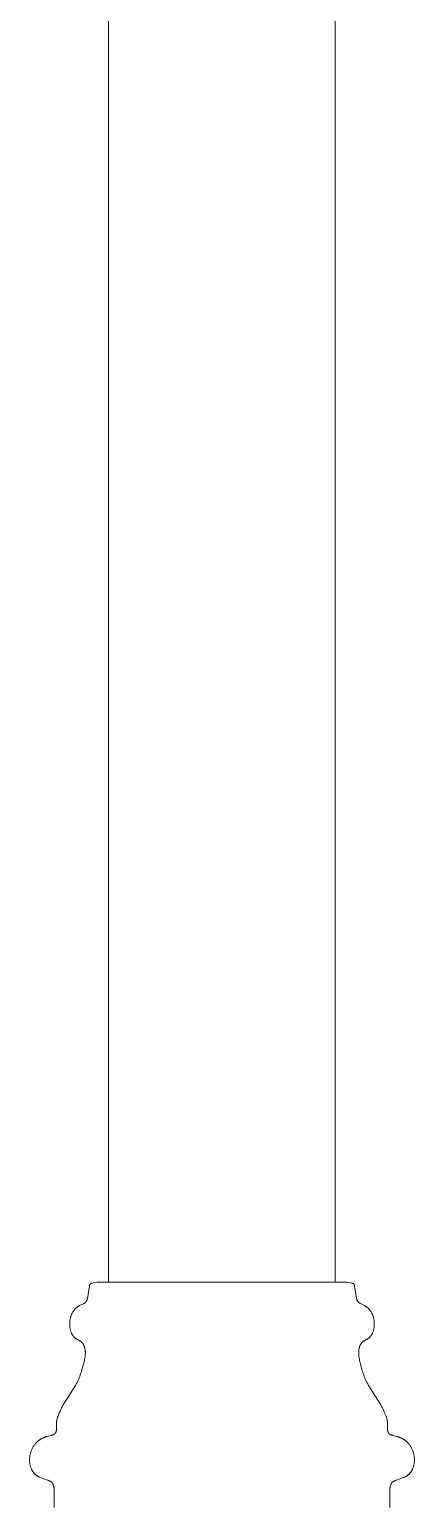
# Model space of a CAD drawing. Header units: millimetres. Extents: x -124 to 15640, y 659 to 4121.
# Drawn here: x 2202 to 2304.4, y 2621.6 to 3015.3 of the extents above; entities that cross this region are included whole.
import ezdxf

# ---------------------------------------------------------------- set-up
doc = ezdxf.new("R2010")
doc.units = ezdxf.units.MM
doc.layers.add('ZANO_R', color=7, linetype='Continuous', lineweight=0)

msp = doc.modelspace()

# ---------------------------------------------------------------- linework, layer by layer
at = {"layer": 'ZANO_R'}
for p, q in [((2223.04, 3378.6), (2223.04, 2681.6)), ((2283.34, 2681.6), (2283.34, 3378.6)), ((2217.98, 2680.86), (2217.99, 2680.87)), ((2217.98, 2680.85), (2217.98, 2680.86)), ((2217.99, 2680.9), (2218, 2680.91)), ((2217.99, 2680.89), (2217.99, 2680.9)), ((2217.99, 2680.87), (2217.99, 2680.89)), ((2218, 2680.93), (2218.01, 2680.94)), ((2218, 2680.91), (2218, 2680.93)), ((2218.01, 2680.95), (2218.02, 2680.97)), ((2218.01, 2680.94), (2218.01, 2680.95)), ((2218.02, 2680.98), (2218.03, 2680.99)), ((2218.02, 2680.97), (2218.02, 2680.98)), ((2218.03, 2681.01), (2218.04, 2681.02)), ((2218.03, 2680.99), (2218.03, 2681.01)), ((2218.04, 2681.02), (2218.05, 2681.02)), ((2218.05, 2681.03), (2218.05, 2681.04)), ((2218.05, 2681.04), (2218.06, 2681.04)), ((2218.05, 2681.02), (2218.05, 2681.03)), ((2218.06, 2681.04), (2218.06, 2681.05)), ((2218.06, 2681.05), (2218.07, 2681.05)), ((2218.07, 2681.06), (2218.07, 2681.07)), ((2218.07, 2681.07), (2218.08, 2681.07)), ((2218.07, 2681.05), (2218.07, 2681.06)), ((2218.08, 2681.07), (2218.08, 2681.08)), ((2218.08, 2681.08), (2218.09, 2681.08)), ((2218.09, 2681.08), (2218.1, 2681.09)), ((2218.1, 2681.09), (2218.1, 2681.1)), ((2218.1, 2681.1), (2218.11, 2681.1)), ((2218.11, 2681.11), (2218.12, 2681.12)), ((2218.11, 2681.1), (2218.11, 2681.11)), ((2218.12, 2681.12), (2218.13, 2681.13)), ((2218.13, 2681.13), (2218.14, 2681.13)), ((2218.14, 2681.13), (2218.15, 2681.14)), ((2218.15, 2681.14), (2218.16, 2681.15)), ((2218.16, 2681.15), (2218.17, 2681.16)), ((2218.17, 2681.16), (2218.18, 2681.16)), ((2218.18, 2681.16), (2218.19, 2681.17)), ((2218.19, 2681.17), (2218.2, 2681.18)), ((2218.2, 2681.18), (2218.23, 2681.19)), ((2218.23, 2681.19), (2218.25, 2681.2)), ((2218.25, 2681.2), (2218.28, 2681.22)), ((2218.28, 2681.22), (2218.3, 2681.23)), ((2218.3, 2681.23), (2218.33, 2681.24)), ((2218.33, 2681.24), (2218.36, 2681.25)), ((2218.36, 2681.25), (2218.38, 2681.26)), ((2218.38, 2681.26), (2218.44, 2681.29)), ((2218.44, 2681.29), (2218.5, 2681.31)), ((2218.5, 2681.31), (2218.56, 2681.32)), ((2218.56, 2681.32), (2218.61, 2681.34)), ((2218.61, 2681.34), (2218.73, 2681.37)), ((2218.73, 2681.37), (2218.92, 2681.42)), ((2218.92, 2681.42), (2219.87, 2681.6)), ((2219.87, 2681.6), (2219.87, 2681.6)), ((2219.87, 2681.6), (2219.87, 2681.6)), ((2219.87, 2681.6), (2219.87, 2681.6)), ((2219.87, 2681.6), (2219.9, 2681.6)), ((2219.9, 2681.6), (2220.02, 2681.6)), ((2220.02, 2681.6), (2220.55, 2681.6)), ((2220.55, 2681.6), (2222.6, 2681.6)), ((2222.6, 2681.6), (2229.38, 2681.6)), ((2229.38, 2681.6), (2245.14, 2681.6)), ((2269.23, 2681.6), (2245.14, 2681.6)), ((2281.54, 2681.6), (2269.23, 2681.6)), ((2285.27, 2681.6), (2281.54, 2681.6)), ((2286.22, 2681.6), (2285.27, 2681.6)), ((2286.45, 2681.6), (2286.22, 2681.6)), ((2286.5, 2681.6), (2286.45, 2681.6)), ((2286.52, 2681.6), (2286.5, 2681.6)), ((2286.52, 2681.6), (2287.46, 2681.42)), ((2286.52, 2681.6), (2286.52, 2681.6)), ((2286.52, 2681.6), (2286.52, 2681.6)), ((2287.46, 2681.42), (2287.66, 2681.37)), ((2287.66, 2681.37), (2287.77, 2681.34)), ((2287.77, 2681.34), (2287.83, 2681.32)), ((2287.83, 2681.32), (2287.89, 2681.31)), ((2287.89, 2681.31), (2287.95, 2681.29)), ((2287.95, 2681.29), (2288, 2681.26)), ((2288, 2681.26), (2288.03, 2681.25)), ((2288.03, 2681.25), (2288.06, 2681.24)), ((2288.06, 2681.24), (2288.08, 2681.23)), ((2288.08, 2681.23), (2288.11, 2681.22)), ((2288.11, 2681.22), (2288.14, 2681.2)), ((2288.14, 2681.2), (2288.16, 2681.19)), ((2288.16, 2681.19), (2288.18, 2681.18)), ((2288.18, 2681.18), (2288.19, 2681.17)), ((2288.19, 2681.17), (2288.2, 2681.16)), ((2288.2, 2681.16), (2288.22, 2681.16)), ((2288.22, 2681.16), (2288.23, 2681.15)), ((2288.23, 2681.15), (2288.24, 2681.14)), ((2288.24, 2681.14), (2288.25, 2681.13)), ((2288.25, 2681.13), (2288.25, 2681.13)), ((2288.25, 2681.13), (2288.26, 2681.12)), ((2288.26, 2681.12), (2288.27, 2681.11)), ((2288.27, 2681.11), (2288.28, 2681.1)), ((2288.28, 2681.1), (2288.29, 2681.1)), ((2288.29, 2681.1), (2288.29, 2681.09)), ((2288.29, 2681.09), (2288.3, 2681.08)), ((2288.3, 2681.08), (2288.3, 2681.08)), ((2288.3, 2681.08), (2288.31, 2681.07)), ((2288.31, 2681.07), (2288.31, 2681.07)), ((2288.31, 2681.07), (2288.32, 2681.06)), ((2288.32, 2681.06), (2288.32, 2681.05)), ((2288.32, 2681.05), (2288.33, 2681.05)), ((2288.33, 2681.05), (2288.33, 2681.04)), ((2288.33, 2681.04), (2288.33, 2681.04)), ((2288.33, 2681.04), (2288.34, 2681.03)), ((2288.34, 2681.03), (2288.34, 2681.02)), ((2288.34, 2681.02), (2288.35, 2681.02)), ((2288.35, 2681.02), (2288.35, 2681.01)), ((2288.35, 2681.01), (2288.36, 2680.99)), ((2288.36, 2680.99), (2288.37, 2680.98)), ((2288.37, 2680.98), (2288.37, 2680.97)), ((2288.37, 2680.97), (2288.38, 2680.95)), ((2288.38, 2680.95), (2288.38, 2680.94)), ((2288.38, 2680.94), (2288.39, 2680.93)), ((2288.39, 2680.93), (2288.39, 2680.91)), ((2288.39, 2680.91), (2288.39, 2680.9)), ((2288.39, 2680.9), (2288.4, 2680.89)), ((2288.4, 2680.89), (2288.4, 2680.87)), ((2288.4, 2680.87), (2288.4, 2680.86)), ((2288.4, 2680.86), (2288.41, 2680.85)), ((2217.26, 2676.83), (2217.29, 2676.92)), ((2217.29, 2676.92), (2217.32, 2677.01)), ((2217.32, 2677.01), (2217.34, 2677.1)), ((2217.34, 2677.1), (2217.37, 2677.19)), ((2217.37, 2677.19), (2217.39, 2677.28)), ((2217.39, 2677.28), (2217.43, 2677.47)), ((2217.43, 2677.47), (2217.47, 2677.66)), ((2217.47, 2677.66), (2217.7, 2679)), ((2217.7, 2679), (2217.89, 2680.02)), ((2217.89, 2680.02), (2217.91, 2680.2)), ((2217.91, 2680.2), (2217.94, 2680.41)), ((2217.94, 2680.41), (2217.97, 2680.74)), ((2217.97, 2680.79), (2217.98, 2680.82)), ((2217.97, 2680.74), (2217.97, 2680.79)), ((2217.98, 2680.82), (2217.98, 2680.85)), ((2288.41, 2680.85), (2288.41, 2680.82)), ((2288.41, 2680.82), (2288.41, 2680.79)), ((2288.41, 2680.79), (2288.42, 2680.74)), ((2288.42, 2680.74), (2288.45, 2680.41)), ((2288.45, 2680.41), (2288.47, 2680.2)), ((2288.47, 2680.2), (2288.5, 2680.02)), ((2288.5, 2680.02), (2288.69, 2679)), ((2288.69, 2679), (2288.91, 2677.71)), ((2288.91, 2677.71), (2288.96, 2677.45)), ((2288.96, 2677.45), (2289.01, 2677.23)), ((2289.01, 2677.23), (2289.03, 2677.13)), ((2289.03, 2677.13), (2289.06, 2677.03)), ((2289.06, 2677.03), (2289.09, 2676.94)), ((2289.09, 2676.94), (2289.12, 2676.85)), ((2213.11, 2672.83), (2213.16, 2672.98)), ((2213.16, 2672.98), (2213.22, 2673.12)), ((2213.22, 2673.12), (2213.29, 2673.26)), ((2213.29, 2673.26), (2213.36, 2673.39)), ((2213.36, 2673.39), (2213.43, 2673.53)), ((2213.43, 2673.53), (2213.51, 2673.66)), ((2213.51, 2673.66), (2213.59, 2673.79)), ((2213.59, 2673.79), (2213.67, 2673.91)), ((2213.67, 2673.91), (2213.76, 2674.04)), ((2213.76, 2674.04), (2213.85, 2674.16)), ((2213.85, 2674.16), (2213.94, 2674.27)), ((2213.94, 2674.27), (2214.04, 2674.39)), ((2214.04, 2674.39), (2214.09, 2674.44)), ((2214.09, 2674.44), (2214.14, 2674.5)), ((2214.14, 2674.5), (2214.19, 2674.55)), ((2214.19, 2674.55), (2214.25, 2674.6)), ((2214.25, 2674.6), (2214.3, 2674.65)), ((2214.3, 2674.65), (2214.35, 2674.7)), ((2214.35, 2674.7), (2214.41, 2674.75)), ((2214.41, 2674.75), (2214.47, 2674.8)), ((2214.47, 2674.8), (2214.53, 2674.85)), ((2214.53, 2674.85), (2214.58, 2674.89)), ((2214.58, 2674.89), (2214.67, 2674.96)), ((2214.67, 2674.96), (2214.76, 2675.02)), ((2214.76, 2675.02), (2214.85, 2675.08)), ((2214.85, 2675.08), (2214.94, 2675.14)), ((2214.94, 2675.14), (2215.04, 2675.2)), ((2215.04, 2675.2), (2215.13, 2675.25)), ((2215.13, 2675.25), (2215.32, 2675.36)), ((2215.32, 2675.36), (2215.5, 2675.45)), ((2215.5, 2675.45), (2216.34, 2675.87)), ((2216.34, 2675.87), (2216.42, 2675.92)), ((2216.42, 2675.92), (2216.5, 2675.96)), ((2216.5, 2675.96), (2216.58, 2676.01)), ((2216.58, 2676.01), (2216.65, 2676.05)), ((2216.65, 2676.05), (2216.7, 2676.08)), ((2216.7, 2676.08), (2216.74, 2676.11)), ((2216.74, 2676.11), (2216.77, 2676.14)), ((2216.77, 2676.14), (2216.81, 2676.17)), ((2216.81, 2676.17), (2216.85, 2676.2)), ((2216.85, 2676.2), (2216.88, 2676.23)), ((2216.88, 2676.23), (2216.91, 2676.26)), ((2216.91, 2676.26), (2216.95, 2676.29)), ((2216.95, 2676.29), (2216.96, 2676.31)), ((2216.96, 2676.31), (2216.98, 2676.33)), ((2216.98, 2676.33), (2216.99, 2676.35)), ((2216.99, 2676.35), (2217.01, 2676.36)), ((2217.01, 2676.36), (2217.02, 2676.38)), ((2217.02, 2676.38), (2217.03, 2676.4)), ((2217.03, 2676.4), (2217.05, 2676.42)), ((2217.05, 2676.42), (2217.06, 2676.44)), ((2217.06, 2676.44), (2217.08, 2676.46)), ((2217.08, 2676.46), (2217.09, 2676.48)), ((2217.09, 2676.48), (2217.11, 2676.52)), ((2217.11, 2676.52), (2217.14, 2676.56)), ((2217.14, 2676.56), (2217.16, 2676.6)), ((2217.16, 2676.6), (2217.18, 2676.64)), ((2217.18, 2676.64), (2217.2, 2676.68)), ((2217.2, 2676.68), (2217.21, 2676.71)), ((2217.21, 2676.71), (2217.23, 2676.75)), ((2217.23, 2676.75), (2217.25, 2676.79)), ((2217.25, 2676.79), (2217.26, 2676.83)), ((2289.12, 2676.85), (2289.13, 2676.81)), ((2289.13, 2676.81), (2289.15, 2676.77)), ((2289.15, 2676.77), (2289.16, 2676.73)), ((2289.16, 2676.73), (2289.18, 2676.7)), ((2289.18, 2676.7), (2289.2, 2676.66)), ((2289.2, 2676.66), (2289.21, 2676.63)), ((2289.21, 2676.63), (2289.23, 2676.59)), ((2289.23, 2676.59), (2289.25, 2676.56)), ((2289.25, 2676.56), (2289.27, 2676.53)), ((2289.27, 2676.53), (2289.29, 2676.5)), ((2289.29, 2676.5), (2289.3, 2676.47)), ((2289.3, 2676.47), (2289.32, 2676.44)), ((2289.32, 2676.44), (2289.34, 2676.41)), ((2289.34, 2676.41), (2289.37, 2676.38)), ((2289.37, 2676.38), (2289.39, 2676.36)), ((2289.39, 2676.36), (2289.41, 2676.33)), ((2289.41, 2676.33), (2289.43, 2676.3)), ((2289.43, 2676.3), (2289.46, 2676.28)), ((2289.46, 2676.28), (2289.48, 2676.25)), ((2289.48, 2676.25), (2289.5, 2676.23)), ((2289.5, 2676.23), (2289.53, 2676.21)), ((2289.53, 2676.21), (2289.56, 2676.18)), ((2289.56, 2676.18), (2289.58, 2676.16)), ((2289.58, 2676.16), (2289.61, 2676.14)), ((2289.61, 2676.14), (2289.64, 2676.12)), ((2289.64, 2676.12), (2289.67, 2676.1)), ((2289.67, 2676.1), (2289.7, 2676.07)), ((2289.7, 2676.07), (2289.73, 2676.05)), ((2289.73, 2676.05), (2289.8, 2676.01)), ((2289.8, 2676.01), (2289.87, 2675.97)), ((2289.87, 2675.97), (2289.94, 2675.93)), ((2289.94, 2675.93), (2290.02, 2675.89)), ((2290.02, 2675.89), (2290.19, 2675.8)), ((2290.19, 2675.8), (2290.89, 2675.45)), ((2290.89, 2675.45), (2291.07, 2675.36)), ((2291.07, 2675.36), (2291.26, 2675.25)), ((2291.26, 2675.25), (2291.35, 2675.2)), ((2291.35, 2675.2), (2291.44, 2675.14)), ((2291.44, 2675.14), (2291.53, 2675.08)), ((2291.53, 2675.08), (2291.63, 2675.02)), ((2291.63, 2675.02), (2291.71, 2674.96)), ((2291.71, 2674.96), (2291.8, 2674.89)), ((2291.8, 2674.89), (2291.86, 2674.85)), ((2291.86, 2674.85), (2291.92, 2674.8)), ((2291.92, 2674.8), (2291.98, 2674.75)), ((2291.98, 2674.75), (2292.03, 2674.7)), ((2292.03, 2674.7), (2292.09, 2674.65)), ((2292.09, 2674.65), (2292.14, 2674.6)), ((2292.14, 2674.6), (2292.19, 2674.55)), ((2292.19, 2674.55), (2292.25, 2674.5)), ((2292.25, 2674.5), (2292.3, 2674.44)), ((2292.3, 2674.44), (2292.35, 2674.39)), ((2292.35, 2674.39), (2292.45, 2674.27)), ((2292.45, 2674.27), (2292.54, 2674.16)), ((2292.54, 2674.16), (2292.63, 2674.04)), ((2292.63, 2674.04), (2292.72, 2673.91)), ((2292.72, 2673.91), (2292.8, 2673.79)), ((2292.8, 2673.79), (2292.88, 2673.66)), ((2292.88, 2673.66), (2292.96, 2673.53)), ((2292.96, 2673.53), (2293.03, 2673.39)), ((2293.03, 2673.39), (2293.1, 2673.26)), ((2293.1, 2673.26), (2293.16, 2673.12)), ((2293.16, 2673.12), (2293.22, 2672.98)), ((2293.22, 2672.98), (2293.28, 2672.83)), ((2212.68, 2670.69), (2212.69, 2670.85)), ((2212.68, 2670.53), (2212.68, 2670.69)), ((2212.68, 2670.38), (2212.68, 2670.53)), ((2212.68, 2670.22), (2212.68, 2670.38)), ((2212.69, 2670.07), (2212.68, 2670.22)), ((2212.69, 2670.85), (2212.7, 2671)), ((2212.7, 2669.91), (2212.69, 2670.07)), ((2212.7, 2671), (2212.71, 2671.16)), ((2212.71, 2669.76), (2212.7, 2669.91)), ((2212.71, 2671.16), (2212.73, 2671.32)), ((2212.73, 2669.61), (2212.71, 2669.76)), ((2212.73, 2671.32), (2212.75, 2671.47)), ((2212.75, 2669.45), (2212.73, 2669.61)), ((2212.75, 2671.47), (2212.78, 2671.63)), ((2212.78, 2669.3), (2212.75, 2669.45)), ((2212.78, 2671.63), (2212.81, 2671.78)), ((2212.81, 2669.16), (2212.78, 2669.3)), ((2212.81, 2671.78), (2212.84, 2671.94)), ((2212.84, 2669.01), (2212.81, 2669.16)), ((2212.84, 2671.94), (2212.87, 2672.09)), ((2212.87, 2672.09), (2212.91, 2672.24)), ((2212.91, 2672.24), (2212.96, 2672.39)), ((2212.96, 2672.39), (2213, 2672.54)), ((2213, 2672.54), (2213.05, 2672.69)), ((2213.05, 2672.69), (2213.11, 2672.83)), ((2293.28, 2672.83), (2293.33, 2672.69)), ((2293.33, 2672.69), (2293.39, 2672.54)), ((2293.39, 2672.54), (2293.43, 2672.39)), ((2293.43, 2672.39), (2293.47, 2672.24)), ((2293.47, 2672.24), (2293.51, 2672.09)), ((2293.51, 2672.09), (2293.55, 2671.94)), ((2293.55, 2671.94), (2293.58, 2671.78)), ((2293.58, 2669.16), (2293.55, 2669.01)), ((2293.58, 2671.78), (2293.61, 2671.63)), ((2293.61, 2669.3), (2293.58, 2669.16)), ((2293.61, 2671.63), (2293.64, 2671.47)), ((2293.63, 2669.45), (2293.61, 2669.3)), ((2293.65, 2669.61), (2293.63, 2669.45)), ((2293.64, 2671.47), (2293.66, 2671.32)), ((2293.67, 2669.76), (2293.65, 2669.61)), ((2293.66, 2671.32), (2293.67, 2671.16)), ((2293.67, 2671.16), (2293.69, 2671)), ((2293.69, 2669.91), (2293.67, 2669.76)), ((2293.69, 2671), (2293.7, 2670.85)), ((2293.7, 2670.07), (2293.69, 2669.91)), ((2293.7, 2670.85), (2293.71, 2670.69)), ((2293.71, 2670.38), (2293.7, 2670.22)), ((2293.7, 2670.22), (2293.7, 2670.07)), ((2293.71, 2670.69), (2293.71, 2670.53)), ((2293.71, 2670.53), (2293.71, 2670.38)), ((2212.87, 2668.86), (2212.84, 2669.01)), ((2212.91, 2668.72), (2212.87, 2668.86)), ((2212.96, 2668.58), (2212.91, 2668.72)), ((2213, 2668.44), (2212.96, 2668.58)), ((2213.05, 2668.3), (2213, 2668.44)), ((2213.1, 2668.17), (2213.05, 2668.3)), ((2213.16, 2668.04), (2213.1, 2668.17)), ((2213.22, 2667.91), (2213.16, 2668.04)), ((2213.28, 2667.78), (2213.22, 2667.91)), ((2213.35, 2667.66), (2213.28, 2667.78)), ((2213.42, 2667.54), (2213.35, 2667.66)), ((2213.5, 2667.43), (2213.42, 2667.54)), ((2213.53, 2667.37), (2213.5, 2667.43)), ((2213.57, 2667.31), (2213.53, 2667.37)), ((2213.61, 2667.26), (2213.57, 2667.31)), ((2213.65, 2667.2), (2213.61, 2667.26)), ((2213.69, 2667.15), (2213.65, 2667.2)), ((2213.74, 2667.1), (2213.69, 2667.15)), ((2213.78, 2667.05), (2213.74, 2667.1)), ((2213.82, 2667), (2213.78, 2667.05)), ((2213.87, 2666.95), (2213.82, 2667)), ((2213.91, 2666.9), (2213.87, 2666.95)), ((2213.96, 2666.85), (2213.91, 2666.9)), ((2214.01, 2666.81), (2213.96, 2666.85)), ((2214.06, 2666.76), (2214.01, 2666.81)), ((2214.11, 2666.72), (2214.06, 2666.76)), ((2214.16, 2666.68), (2214.11, 2666.72)), ((2214.21, 2666.64), (2214.16, 2666.68)), ((2214.26, 2666.6), (2214.21, 2666.64)), ((2214.31, 2666.56), (2214.26, 2666.6)), ((2214.37, 2666.52), (2214.31, 2666.56)), ((2214.42, 2666.48), (2214.37, 2666.52)), ((2214.49, 2666.44), (2214.42, 2666.48)), ((2214.57, 2666.39), (2214.49, 2666.44)), ((2214.64, 2666.35), (2214.57, 2666.39)), ((2214.72, 2666.31), (2214.64, 2666.35)), ((2215.18, 2666.08), (2214.72, 2666.31)), ((2215.33, 2666), (2215.18, 2666.08)), ((2215.4, 2665.95), (2215.33, 2666)), ((2215.47, 2665.91), (2215.4, 2665.95)), ((2215.54, 2665.87), (2215.47, 2665.91)), ((2215.61, 2665.82), (2215.54, 2665.87)), ((2215.64, 2665.8), (2215.61, 2665.82)), ((2215.67, 2665.77), (2215.64, 2665.8)), ((2215.73, 2665.73), (2215.67, 2665.77)), ((2215.79, 2665.68), (2215.73, 2665.73)), ((2215.85, 2665.62), (2215.79, 2665.68)), ((2215.9, 2665.57), (2215.85, 2665.62)), ((2215.96, 2665.51), (2215.9, 2665.57)), ((2216.01, 2665.46), (2215.96, 2665.51)), ((2216.06, 2665.4), (2216.01, 2665.46)), ((2216.11, 2665.34), (2216.06, 2665.4)), ((2216.15, 2665.28), (2216.11, 2665.34)), ((2216.2, 2665.21), (2216.15, 2665.28)), ((2216.24, 2665.15), (2216.2, 2665.21)), ((2216.28, 2665.08), (2216.24, 2665.15)), ((2290.14, 2665.15), (2290.1, 2665.08)), ((2290.19, 2665.21), (2290.14, 2665.15)), ((2290.23, 2665.28), (2290.19, 2665.21)), ((2290.28, 2665.34), (2290.23, 2665.28)), ((2290.33, 2665.4), (2290.28, 2665.34)), ((2290.38, 2665.46), (2290.33, 2665.4)), ((2290.43, 2665.51), (2290.38, 2665.46)), ((2290.48, 2665.57), (2290.43, 2665.51)), ((2290.54, 2665.62), (2290.48, 2665.57)), ((2290.6, 2665.68), (2290.54, 2665.62)), ((2290.66, 2665.73), (2290.6, 2665.68)), ((2290.72, 2665.77), (2290.66, 2665.73)), ((2290.75, 2665.8), (2290.72, 2665.77)), ((2290.78, 2665.82), (2290.75, 2665.8)), ((2290.85, 2665.87), (2290.78, 2665.82)), ((2290.92, 2665.91), (2290.85, 2665.87)), ((2290.99, 2665.95), (2290.92, 2665.91)), ((2291.06, 2666), (2290.99, 2665.95)), ((2291.21, 2666.08), (2291.06, 2666)), ((2291.67, 2666.31), (2291.21, 2666.08)), ((2291.75, 2666.35), (2291.67, 2666.31)), ((2291.82, 2666.39), (2291.75, 2666.35)), ((2291.89, 2666.44), (2291.82, 2666.39)), ((2291.97, 2666.48), (2291.89, 2666.44)), ((2292.02, 2666.52), (2291.97, 2666.48)), ((2292.07, 2666.56), (2292.02, 2666.52)), ((2292.13, 2666.6), (2292.07, 2666.56)), ((2292.18, 2666.64), (2292.13, 2666.6)), ((2292.23, 2666.68), (2292.18, 2666.64)), ((2292.28, 2666.72), (2292.23, 2666.68)), ((2292.33, 2666.76), (2292.28, 2666.72)), ((2292.38, 2666.81), (2292.33, 2666.76)), ((2292.43, 2666.85), (2292.38, 2666.81)), ((2292.47, 2666.9), (2292.43, 2666.85)), ((2292.52, 2666.95), (2292.47, 2666.9)), ((2292.56, 2667), (2292.52, 2666.95)), ((2292.61, 2667.05), (2292.56, 2667)), ((2292.65, 2667.1), (2292.61, 2667.05)), ((2292.69, 2667.15), (2292.65, 2667.1)), ((2292.73, 2667.2), (2292.69, 2667.15)), ((2292.77, 2667.26), (2292.73, 2667.2)), ((2292.81, 2667.31), (2292.77, 2667.26)), ((2292.85, 2667.37), (2292.81, 2667.31)), ((2292.89, 2667.43), (2292.85, 2667.37)), ((2292.97, 2667.54), (2292.89, 2667.43)), ((2293.04, 2667.66), (2292.97, 2667.54)), ((2293.1, 2667.78), (2293.04, 2667.66)), ((2293.17, 2667.91), (2293.1, 2667.78)), ((2293.23, 2668.04), (2293.17, 2667.91)), ((2293.28, 2668.17), (2293.23, 2668.04)), ((2293.33, 2668.3), (2293.28, 2668.17)), ((2293.38, 2668.44), (2293.33, 2668.3)), ((2293.43, 2668.58), (2293.38, 2668.44)), ((2293.47, 2668.72), (2293.43, 2668.58)), ((2293.51, 2668.86), (2293.47, 2668.72)), ((2293.55, 2669.01), (2293.51, 2668.86)), ((2216.32, 2665.02), (2216.28, 2665.08)), ((2216.36, 2664.95), (2216.32, 2665.02)), ((2216.4, 2664.88), (2216.36, 2664.95)), ((2216.43, 2664.81), (2216.4, 2664.88)), ((2216.47, 2664.74), (2216.43, 2664.81)), ((2216.5, 2664.66), (2216.47, 2664.74)), ((2216.53, 2664.59), (2216.5, 2664.66)), ((2216.56, 2664.52), (2216.53, 2664.59)), ((2216.58, 2664.44), (2216.56, 2664.52)), ((2216.61, 2664.37), (2216.58, 2664.44)), ((2216.63, 2664.29), (2216.61, 2664.37)), ((2216.66, 2664.21), (2216.63, 2664.29)), ((2216.68, 2664.14), (2216.66, 2664.21)), ((2216.66, 2661.13), (2216.73, 2661.55)), ((2216.7, 2664.06), (2216.68, 2664.14)), ((2216.72, 2663.98), (2216.7, 2664.06)), ((2216.75, 2663.82), (2216.72, 2663.98)), ((2216.73, 2661.55), (2216.76, 2661.75)), ((2216.78, 2663.67), (2216.75, 2663.82)), ((2216.76, 2661.75), (2216.79, 2661.96)), ((2216.79, 2663.56), (2216.78, 2663.67)), ((2216.8, 2663.45), (2216.79, 2663.56)), ((2216.79, 2661.96), (2216.81, 2662.17)), ((2216.82, 2663.35), (2216.8, 2663.45)), ((2216.81, 2662.17), (2216.83, 2662.39)), ((2216.82, 2663.24), (2216.82, 2663.35)), ((2216.83, 2663.13), (2216.82, 2663.24)), ((2216.84, 2663.03), (2216.83, 2663.13)), ((2216.83, 2662.39), (2216.84, 2662.6)), ((2216.84, 2662.81), (2216.84, 2663.03)), ((2216.84, 2662.6), (2216.84, 2662.81)), ((2289.56, 2663.13), (2289.55, 2663.03)), ((2289.55, 2663.03), (2289.55, 2662.81)), ((2289.55, 2662.81), (2289.55, 2662.6)), ((2289.55, 2662.6), (2289.56, 2662.39)), ((2289.57, 2663.35), (2289.56, 2663.24)), ((2289.56, 2663.24), (2289.56, 2663.13)), ((2289.56, 2662.39), (2289.58, 2662.17)), ((2289.58, 2663.45), (2289.57, 2663.35)), ((2289.6, 2663.56), (2289.58, 2663.45)), ((2289.58, 2662.17), (2289.6, 2661.96)), ((2289.61, 2663.67), (2289.6, 2663.56)), ((2289.6, 2661.96), (2289.62, 2661.75)), ((2289.64, 2663.82), (2289.61, 2663.67)), ((2289.62, 2661.75), (2289.65, 2661.55)), ((2289.67, 2663.98), (2289.64, 2663.82)), ((2289.65, 2661.55), (2289.73, 2661.13)), ((2289.69, 2664.06), (2289.67, 2663.98)), ((2289.71, 2664.14), (2289.69, 2664.06)), ((2289.73, 2664.21), (2289.71, 2664.14)), ((2289.75, 2664.29), (2289.73, 2664.21)), ((2289.78, 2664.37), (2289.75, 2664.29)), ((2289.8, 2664.44), (2289.78, 2664.37)), ((2289.83, 2664.52), (2289.8, 2664.44)), ((2289.86, 2664.59), (2289.83, 2664.52)), ((2289.89, 2664.66), (2289.86, 2664.59)), ((2289.92, 2664.74), (2289.89, 2664.66)), ((2289.95, 2664.81), (2289.92, 2664.74)), ((2289.99, 2664.88), (2289.95, 2664.81)), ((2290.02, 2664.95), (2289.99, 2664.88)), ((2290.06, 2665.02), (2290.02, 2664.95)), ((2290.1, 2665.08), (2290.06, 2665.02)), ((2215.5, 2656.93), (2215.65, 2657.34)), ((2215.65, 2657.34), (2215.79, 2657.76)), ((2215.79, 2657.76), (2216.04, 2658.6)), ((2216.04, 2658.6), (2216.28, 2659.46)), ((2216.28, 2659.46), (2216.49, 2660.34)), ((2216.49, 2660.34), (2216.58, 2660.73)), ((2216.58, 2660.73), (2216.66, 2661.13)), ((2289.73, 2661.13), (2289.81, 2660.73)), ((2289.81, 2660.73), (2289.9, 2660.34)), ((2289.9, 2660.34), (2290.11, 2659.46)), ((2290.11, 2659.46), (2290.34, 2658.6)), ((2290.34, 2658.6), (2290.6, 2657.76)), ((2290.6, 2657.76), (2290.74, 2657.34)), ((2290.74, 2657.34), (2290.89, 2656.93)), ((2213.72, 2653.25), (2214, 2653.71)), ((2214, 2653.71), (2214.22, 2654.11)), ((2214.22, 2654.11), (2214.44, 2654.5)), ((2214.44, 2654.5), (2214.64, 2654.9)), ((2214.64, 2654.9), (2214.83, 2655.31)), ((2214.83, 2655.31), (2215.01, 2655.71)), ((2215.01, 2655.71), (2215.18, 2656.11)), ((2215.18, 2656.11), (2215.35, 2656.52)), ((2215.35, 2656.52), (2215.5, 2656.93)), ((2290.89, 2656.93), (2291.04, 2656.52)), ((2291.04, 2656.52), (2291.2, 2656.11)), ((2291.2, 2656.11), (2291.38, 2655.71)), ((2291.38, 2655.71), (2291.56, 2655.31)), ((2291.56, 2655.31), (2291.75, 2654.9)), ((2291.75, 2654.9), (2291.95, 2654.5)), ((2291.95, 2654.5), (2292.16, 2654.11)), ((2292.16, 2654.11), (2292.39, 2653.71)), ((2292.39, 2653.71), (2292.67, 2653.25)), ((2211.2, 2649.33), (2211.7, 2650.15)), ((2211.7, 2650.15), (2213.44, 2652.8)), ((2213.44, 2652.8), (2213.72, 2653.25)), ((2292.67, 2653.25), (2292.95, 2652.8)), ((2292.95, 2652.8), (2294.69, 2650.15)), ((2294.69, 2650.15), (2295.19, 2649.33)), ((2209.37, 2645.32), (2209.41, 2645.48)), ((2209.41, 2645.48), (2209.46, 2645.63)), ((2209.46, 2645.63), (2209.57, 2645.93)), ((2209.57, 2645.93), (2209.68, 2646.23)), ((2209.68, 2646.23), (2209.92, 2646.81)), ((2209.92, 2646.81), (2210.12, 2647.25)), ((2210.12, 2647.25), (2210.32, 2647.67)), ((2210.32, 2647.67), (2210.53, 2648.09)), ((2210.53, 2648.09), (2210.74, 2648.51)), ((2210.74, 2648.51), (2210.96, 2648.92)), ((2210.96, 2648.92), (2211.2, 2649.33)), ((2295.19, 2649.33), (2295.42, 2648.92)), ((2295.42, 2648.92), (2295.65, 2648.51)), ((2295.65, 2648.51), (2295.86, 2648.09)), ((2295.86, 2648.09), (2296.07, 2647.67)), ((2296.07, 2647.67), (2296.27, 2647.25)), ((2296.27, 2647.25), (2296.46, 2646.81)), ((2296.46, 2646.81), (2296.71, 2646.23)), ((2296.71, 2646.23), (2296.82, 2645.93)), ((2296.82, 2645.93), (2296.93, 2645.63)), ((2296.93, 2645.63), (2296.97, 2645.48)), ((2296.97, 2645.48), (2297.02, 2645.32)), ((2208.91, 2641.47), (2208.93, 2641.49)), ((2208.93, 2641.49), (2208.94, 2641.51)), ((2208.94, 2641.51), (2208.95, 2641.53)), ((2208.95, 2641.53), (2208.96, 2641.56)), ((2208.96, 2641.56), (2208.97, 2641.58)), ((2208.97, 2641.58), (2208.99, 2641.62)), ((2208.99, 2641.62), (2209.01, 2641.67)), ((2209.01, 2641.67), (2209.03, 2641.71)), ((2209.03, 2641.71), (2209.05, 2641.76)), ((2209.05, 2641.76), (2209.06, 2641.8)), ((2209.06, 2641.8), (2209.08, 2641.85)), ((2209.08, 2641.85), (2209.09, 2641.9)), ((2209.09, 2641.9), (2209.1, 2641.94)), ((2209.1, 2641.94), (2209.11, 2641.99)), ((2209.11, 2641.99), (2209.12, 2642.04)), ((2209.12, 2642.04), (2209.13, 2642.09)), ((2209.13, 2642.09), (2209.14, 2642.14)), ((2209.14, 2642.14), (2209.15, 2642.19)), ((2209.15, 2644.14), (2209.16, 2644.28)), ((2209.15, 2644.01), (2209.15, 2644.14)), ((2209.15, 2643.88), (2209.15, 2644.01)), ((2209.15, 2643.61), (2209.15, 2643.88)), ((2209.17, 2642.71), (2209.15, 2643.61)), ((2209.15, 2642.24), (2209.16, 2642.34)), ((2209.15, 2642.19), (2209.15, 2642.24)), ((2209.16, 2644.28), (2209.18, 2644.41)), ((2209.16, 2642.34), (2209.17, 2642.46)), ((2209.17, 2642.59), (2209.17, 2642.71)), ((2209.17, 2642.46), (2209.17, 2642.59)), ((2209.18, 2644.41), (2209.2, 2644.56)), ((2209.2, 2644.56), (2209.22, 2644.71)), ((2209.22, 2644.71), (2209.25, 2644.87)), ((2209.25, 2644.87), (2209.29, 2645.02)), ((2209.29, 2645.02), (2209.32, 2645.17)), ((2209.32, 2645.17), (2209.37, 2645.32)), ((2297.02, 2645.32), (2297.06, 2645.17)), ((2297.06, 2645.17), (2297.1, 2645.02)), ((2297.1, 2645.02), (2297.13, 2644.87)), ((2297.13, 2644.87), (2297.16, 2644.71)), ((2297.16, 2644.71), (2297.19, 2644.56)), ((2297.19, 2644.56), (2297.21, 2644.41)), ((2297.21, 2644.41), (2297.22, 2644.28)), ((2297.24, 2643.61), (2297.21, 2642.71)), ((2297.21, 2642.71), (2297.21, 2642.59)), ((2297.21, 2642.59), (2297.22, 2642.46)), ((2297.22, 2644.28), (2297.23, 2644.14)), ((2297.22, 2642.46), (2297.23, 2642.34)), ((2297.23, 2644.14), (2297.24, 2644.01)), ((2297.23, 2642.34), (2297.24, 2642.24)), ((2297.24, 2644.01), (2297.24, 2643.88)), ((2297.24, 2643.88), (2297.24, 2643.61)), ((2297.24, 2642.24), (2297.24, 2642.19)), ((2297.24, 2642.19), (2297.25, 2642.14)), ((2297.25, 2642.14), (2297.26, 2642.09)), ((2297.26, 2642.09), (2297.26, 2642.04)), ((2297.26, 2642.04), (2297.27, 2641.99)), ((2297.27, 2641.99), (2297.29, 2641.94)), ((2297.29, 2641.94), (2297.3, 2641.9)), ((2297.3, 2641.9), (2297.31, 2641.85)), ((2297.31, 2641.85), (2297.32, 2641.8)), ((2297.32, 2641.8), (2297.34, 2641.76)), ((2297.34, 2641.76), (2297.36, 2641.71)), ((2297.36, 2641.71), (2297.37, 2641.67)), ((2297.37, 2641.67), (2297.39, 2641.62)), ((2297.39, 2641.62), (2297.41, 2641.58)), ((2297.41, 2641.58), (2297.43, 2641.56)), ((2297.43, 2641.56), (2297.44, 2641.53)), ((2297.44, 2641.53), (2297.45, 2641.51)), ((2297.45, 2641.51), (2297.46, 2641.49)), ((2297.46, 2641.49), (2297.47, 2641.47)), ((2202.79, 2637.44), (2202.89, 2637.62)), ((2202.89, 2637.62), (2202.99, 2637.8)), ((2202.99, 2637.8), (2203.1, 2637.98)), ((2203.1, 2637.98), (2203.22, 2638.15)), ((2203.22, 2638.15), (2203.34, 2638.32)), ((2203.34, 2638.32), (2203.47, 2638.48)), ((2203.47, 2638.48), (2203.54, 2638.57)), ((2203.54, 2638.57), (2203.61, 2638.65)), ((2203.61, 2638.65), (2203.68, 2638.72)), ((2203.68, 2638.72), (2203.75, 2638.8)), ((2203.75, 2638.8), (2203.82, 2638.88)), ((2203.82, 2638.88), (2203.9, 2638.96)), ((2203.9, 2638.96), (2203.98, 2639.03)), ((2203.98, 2639.03), (2204.05, 2639.1)), ((2204.05, 2639.1), (2204.13, 2639.18)), ((2204.13, 2639.18), (2204.21, 2639.25)), ((2204.21, 2639.25), (2204.3, 2639.32)), ((2204.3, 2639.32), (2204.38, 2639.38)), ((2204.38, 2639.38), (2204.47, 2639.45)), ((2204.47, 2639.45), (2204.55, 2639.52)), ((2204.55, 2639.52), (2204.64, 2639.58)), ((2204.64, 2639.58), (2204.73, 2639.64)), ((2204.73, 2639.64), (2204.83, 2639.7)), ((2204.83, 2639.7), (2204.92, 2639.76)), ((2204.92, 2639.76), (2205.02, 2639.82)), ((2205.02, 2639.82), (2205.11, 2639.88)), ((2205.11, 2639.88), (2205.21, 2639.93)), ((2205.21, 2639.93), (2205.31, 2639.99)), ((2205.31, 2639.99), (2205.41, 2640.04)), ((2205.41, 2640.04), (2205.51, 2640.09)), ((2205.51, 2640.09), (2205.62, 2640.14)), ((2205.62, 2640.14), (2205.73, 2640.18)), ((2205.73, 2640.18), (2205.83, 2640.23)), ((2205.83, 2640.23), (2205.94, 2640.27)), ((2205.94, 2640.27), (2206.05, 2640.31)), ((2206.05, 2640.31), (2206.17, 2640.35)), ((2206.17, 2640.35), (2206.28, 2640.39)), ((2206.28, 2640.39), (2206.4, 2640.42)), ((2206.4, 2640.42), (2206.53, 2640.46)), ((2206.53, 2640.46), (2206.66, 2640.5)), ((2206.66, 2640.5), (2207.71, 2640.75)), ((2207.71, 2640.75), (2207.83, 2640.78)), ((2207.83, 2640.78), (2207.95, 2640.82)), ((2207.95, 2640.82), (2208.07, 2640.86)), ((2208.07, 2640.86), (2208.12, 2640.88)), ((2208.12, 2640.88), (2208.18, 2640.9)), ((2208.18, 2640.9), (2208.24, 2640.93)), ((2208.24, 2640.93), (2208.29, 2640.95)), ((2208.29, 2640.95), (2208.35, 2640.98)), ((2208.35, 2640.98), (2208.4, 2641)), ((2208.4, 2641), (2208.42, 2641.02)), ((2208.42, 2641.02), (2208.45, 2641.03)), ((2208.45, 2641.03), (2208.47, 2641.04)), ((2208.47, 2641.04), (2208.5, 2641.06)), ((2208.5, 2641.06), (2208.52, 2641.07)), ((2208.52, 2641.07), (2208.54, 2641.09)), ((2208.54, 2641.09), (2208.57, 2641.11)), ((2208.57, 2641.11), (2208.59, 2641.12)), ((2208.59, 2641.12), (2208.61, 2641.14)), ((2208.61, 2641.14), (2208.63, 2641.15)), ((2208.63, 2641.15), (2208.65, 2641.17)), ((2208.65, 2641.17), (2208.67, 2641.19)), ((2208.67, 2641.19), (2208.69, 2641.21)), ((2208.69, 2641.21), (2208.71, 2641.22)), ((2208.71, 2641.22), (2208.73, 2641.24)), ((2208.73, 2641.24), (2208.75, 2641.26)), ((2208.75, 2641.26), (2208.76, 2641.28)), ((2208.76, 2641.28), (2208.78, 2641.3)), ((2208.78, 2641.3), (2208.8, 2641.31)), ((2208.8, 2641.31), (2208.81, 2641.33)), ((2208.81, 2641.33), (2208.83, 2641.35)), ((2208.83, 2641.35), (2208.84, 2641.37)), ((2208.84, 2641.37), (2208.86, 2641.39)), ((2208.86, 2641.39), (2208.87, 2641.41)), ((2208.87, 2641.41), (2208.89, 2641.43)), ((2208.89, 2641.43), (2208.9, 2641.45)), ((2208.9, 2641.45), (2208.91, 2641.47)), ((2297.47, 2641.47), (2297.49, 2641.45)), ((2297.49, 2641.45), (2297.5, 2641.43)), ((2297.5, 2641.43), (2297.51, 2641.41)), ((2297.51, 2641.41), (2297.53, 2641.39)), ((2297.53, 2641.39), (2297.54, 2641.37)), ((2297.54, 2641.37), (2297.56, 2641.35)), ((2297.56, 2641.35), (2297.57, 2641.33)), ((2297.57, 2641.33), (2297.59, 2641.31)), ((2297.59, 2641.31), (2297.61, 2641.3)), ((2297.61, 2641.3), (2297.62, 2641.28)), ((2297.62, 2641.28), (2297.64, 2641.26)), ((2297.64, 2641.26), (2297.66, 2641.24)), ((2297.66, 2641.24), (2297.68, 2641.22)), ((2297.68, 2641.22), (2297.7, 2641.21)), ((2297.7, 2641.21), (2297.72, 2641.19)), ((2297.72, 2641.19), (2297.74, 2641.17)), ((2297.74, 2641.17), (2297.76, 2641.15)), ((2297.76, 2641.15), (2297.78, 2641.14)), ((2297.78, 2641.14), (2297.8, 2641.12)), ((2297.8, 2641.12), (2297.82, 2641.11)), ((2297.82, 2641.11), (2297.84, 2641.09)), ((2297.84, 2641.09), (2297.87, 2641.07)), ((2297.87, 2641.07), (2297.89, 2641.06)), ((2297.89, 2641.06), (2297.91, 2641.04)), ((2297.91, 2641.04), (2297.94, 2641.03)), ((2297.94, 2641.03), (2297.96, 2641.02)), ((2297.96, 2641.02), (2297.99, 2641)), ((2297.99, 2641), (2298.04, 2640.98)), ((2298.04, 2640.98), (2298.09, 2640.95)), ((2298.09, 2640.95), (2298.15, 2640.93)), ((2298.15, 2640.93), (2298.2, 2640.9)), ((2298.2, 2640.9), (2298.26, 2640.88)), ((2298.26, 2640.88), (2298.32, 2640.86)), ((2298.32, 2640.86), (2298.44, 2640.82)), ((2298.44, 2640.82), (2298.56, 2640.78)), ((2298.56, 2640.78), (2298.68, 2640.75)), ((2298.68, 2640.75), (2299.72, 2640.5)), ((2299.72, 2640.5), (2299.86, 2640.46)), ((2299.86, 2640.46), (2299.99, 2640.42)), ((2299.99, 2640.42), (2300.11, 2640.39)), ((2300.11, 2640.39), (2300.22, 2640.35)), ((2300.22, 2640.35), (2300.33, 2640.31)), ((2300.33, 2640.31), (2300.44, 2640.27)), ((2300.44, 2640.27), (2300.55, 2640.23)), ((2300.55, 2640.23), (2300.66, 2640.18)), ((2300.66, 2640.18), (2300.77, 2640.14)), ((2300.77, 2640.14), (2300.87, 2640.09)), ((2300.87, 2640.09), (2300.98, 2640.04)), ((2300.98, 2640.04), (2301.08, 2639.99)), ((2301.08, 2639.99), (2301.18, 2639.93)), ((2301.18, 2639.93), (2301.27, 2639.88)), ((2301.27, 2639.88), (2301.37, 2639.82)), ((2301.37, 2639.82), (2301.47, 2639.76)), ((2301.47, 2639.76), (2301.56, 2639.7)), ((2301.56, 2639.7), (2301.65, 2639.64)), ((2301.65, 2639.64), (2301.74, 2639.58)), ((2301.74, 2639.58), (2301.83, 2639.52)), ((2301.83, 2639.52), (2301.92, 2639.45)), ((2301.92, 2639.45), (2302.01, 2639.38)), ((2302.01, 2639.38), (2302.09, 2639.32)), ((2302.09, 2639.32), (2302.17, 2639.25)), ((2302.17, 2639.25), (2302.25, 2639.18)), ((2302.25, 2639.18), (2302.33, 2639.1)), ((2302.33, 2639.1), (2302.41, 2639.03)), ((2302.41, 2639.03), (2302.49, 2638.96)), ((2302.49, 2638.96), (2302.56, 2638.88)), ((2302.56, 2638.88), (2302.64, 2638.8)), ((2302.64, 2638.8), (2302.71, 2638.72)), ((2302.71, 2638.72), (2302.78, 2638.65)), ((2302.78, 2638.65), (2302.85, 2638.57)), ((2302.85, 2638.57), (2302.91, 2638.48)), ((2302.91, 2638.48), (2303.04, 2638.32)), ((2303.04, 2638.32), (2303.17, 2638.15)), ((2303.17, 2638.15), (2303.28, 2637.98)), ((2303.28, 2637.98), (2303.4, 2637.8)), ((2303.4, 2637.8), (2303.5, 2637.62)), ((2303.5, 2637.62), (2303.6, 2637.44)), ((2202.01, 2634.32), (2202.02, 2634.52)), ((2202.01, 2634.12), (2202.01, 2634.32)), ((2202.02, 2633.92), (2202.01, 2634.12)), ((2202.02, 2634.52), (2202.03, 2634.71)), ((2202.03, 2633.73), (2202.02, 2633.92)), ((2202.03, 2634.71), (2202.04, 2634.91)), ((2202.05, 2633.53), (2202.03, 2633.73)), ((2202.04, 2634.91), (2202.07, 2635.11)), ((2202.07, 2635.11), (2202.09, 2635.3)), ((2202.09, 2635.3), (2202.12, 2635.49)), ((2202.12, 2635.49), (2202.16, 2635.69)), ((2202.16, 2635.69), (2202.21, 2635.89)), ((2202.21, 2635.89), (2202.26, 2636.09)), ((2202.26, 2636.09), (2202.32, 2636.29)), ((2202.32, 2636.29), (2202.38, 2636.48)), ((2202.38, 2636.48), (2202.45, 2636.68)), ((2202.45, 2636.68), (2202.52, 2636.87)), ((2202.52, 2636.87), (2202.61, 2637.06)), ((2202.61, 2637.06), (2202.69, 2637.25)), ((2202.69, 2637.25), (2202.79, 2637.44)), ((2303.6, 2637.44), (2303.69, 2637.25)), ((2303.69, 2637.25), (2303.78, 2637.06)), ((2303.78, 2637.06), (2303.86, 2636.87)), ((2303.86, 2636.87), (2303.94, 2636.68)), ((2303.94, 2636.68), (2304.01, 2636.48)), ((2304.01, 2636.48), (2304.07, 2636.29)), ((2304.07, 2636.29), (2304.13, 2636.09)), ((2304.13, 2636.09), (2304.18, 2635.89)), ((2304.18, 2635.89), (2304.22, 2635.69)), ((2304.22, 2635.69), (2304.26, 2635.49)), ((2304.26, 2635.49), (2304.29, 2635.3)), ((2304.29, 2635.3), (2304.32, 2635.11)), ((2304.32, 2635.11), (2304.34, 2634.91)), ((2304.35, 2633.73), (2304.33, 2633.53)), ((2304.34, 2634.91), (2304.36, 2634.71)), ((2304.37, 2633.92), (2304.35, 2633.73)), ((2304.36, 2634.71), (2304.37, 2634.52)), ((2304.37, 2634.52), (2304.37, 2634.32)), ((2304.37, 2634.32), (2304.37, 2634.12)), ((2304.37, 2634.12), (2304.37, 2633.92)), ((2202.08, 2633.33), (2202.05, 2633.53)), ((2202.11, 2633.14), (2202.08, 2633.33)), ((2202.14, 2632.94), (2202.11, 2633.14)), ((2202.19, 2632.75), (2202.14, 2632.94)), ((2202.24, 2632.56), (2202.19, 2632.75)), ((2202.29, 2632.37), (2202.24, 2632.56)), ((2202.35, 2632.2), (2202.29, 2632.37)), ((2202.41, 2632.03), (2202.35, 2632.2)), ((2202.48, 2631.87), (2202.41, 2632.03)), ((2202.52, 2631.78), (2202.48, 2631.87)), ((2202.56, 2631.7), (2202.52, 2631.78)), ((2202.6, 2631.62), (2202.56, 2631.7)), ((2202.64, 2631.54), (2202.6, 2631.62)), ((2202.68, 2631.46), (2202.64, 2631.54)), ((2202.72, 2631.38), (2202.68, 2631.46)), ((2202.77, 2631.3), (2202.72, 2631.38)), ((2202.82, 2631.23), (2202.77, 2631.3)), ((2202.87, 2631.15), (2202.82, 2631.23)), ((2202.92, 2631.08), (2202.87, 2631.15)), ((2202.97, 2631), (2202.92, 2631.08)), ((2203.02, 2630.93), (2202.97, 2631)), ((2203.07, 2630.86), (2203.02, 2630.93)), ((2203.13, 2630.79), (2203.07, 2630.86)), ((2203.19, 2630.72), (2203.13, 2630.79)), ((2203.25, 2630.65), (2203.19, 2630.72)), ((2203.31, 2630.59), (2203.25, 2630.65)), ((2203.37, 2630.52), (2203.31, 2630.59)), ((2203.43, 2630.46), (2203.37, 2630.52)), ((2203.5, 2630.39), (2203.43, 2630.46)), ((2203.57, 2630.33), (2203.5, 2630.39)), ((2203.63, 2630.27), (2203.57, 2630.33)), ((2203.7, 2630.22), (2203.63, 2630.27)), ((2203.78, 2630.16), (2203.7, 2630.22)), ((2203.85, 2630.1), (2203.78, 2630.16)), ((2203.92, 2630.05), (2203.85, 2630.1)), ((2204.02, 2629.99), (2203.92, 2630.05)), ((2204.11, 2629.93), (2204.02, 2629.99)), ((2204.2, 2629.88), (2204.11, 2629.93)), ((2204.3, 2629.82), (2204.2, 2629.88)), ((2204.4, 2629.77), (2204.3, 2629.82)), ((2204.5, 2629.72), (2204.4, 2629.77)), ((2204.6, 2629.67), (2204.5, 2629.72)), ((2301.89, 2629.72), (2301.78, 2629.67)), ((2301.99, 2629.77), (2301.89, 2629.72)), ((2302.09, 2629.82), (2301.99, 2629.77)), ((2302.18, 2629.88), (2302.09, 2629.82)), ((2302.28, 2629.93), (2302.18, 2629.88)), ((2302.37, 2629.99), (2302.28, 2629.93)), ((2302.46, 2630.05), (2302.37, 2629.99)), ((2302.54, 2630.1), (2302.46, 2630.05)), ((2302.61, 2630.16), (2302.54, 2630.1)), ((2302.68, 2630.22), (2302.61, 2630.16)), ((2302.75, 2630.27), (2302.68, 2630.22)), ((2302.82, 2630.33), (2302.75, 2630.27)), ((2302.89, 2630.39), (2302.82, 2630.33)), ((2302.95, 2630.46), (2302.89, 2630.39)), ((2303.02, 2630.52), (2302.95, 2630.46)), ((2303.08, 2630.59), (2303.02, 2630.52)), ((2303.14, 2630.65), (2303.08, 2630.59)), ((2303.2, 2630.72), (2303.14, 2630.65)), ((2303.26, 2630.79), (2303.2, 2630.72)), ((2303.31, 2630.86), (2303.26, 2630.79)), ((2303.37, 2630.93), (2303.31, 2630.86)), ((2303.42, 2631), (2303.37, 2630.93)), ((2303.47, 2631.08), (2303.42, 2631)), ((2303.52, 2631.15), (2303.47, 2631.08)), ((2303.57, 2631.23), (2303.52, 2631.15)), ((2303.62, 2631.3), (2303.57, 2631.23)), ((2303.66, 2631.38), (2303.62, 2631.3)), ((2303.71, 2631.46), (2303.66, 2631.38)), ((2303.75, 2631.54), (2303.71, 2631.46)), ((2303.79, 2631.62), (2303.75, 2631.54)), ((2303.83, 2631.7), (2303.79, 2631.62)), ((2303.87, 2631.78), (2303.83, 2631.7)), ((2303.9, 2631.87), (2303.87, 2631.78)), ((2303.97, 2632.03), (2303.9, 2631.87)), ((2304.04, 2632.2), (2303.97, 2632.03)), ((2304.09, 2632.37), (2304.04, 2632.2)), ((2304.15, 2632.56), (2304.09, 2632.37)), ((2304.2, 2632.75), (2304.15, 2632.56)), ((2304.24, 2632.94), (2304.2, 2632.75)), ((2304.28, 2633.14), (2304.24, 2632.94)), ((2304.31, 2633.33), (2304.28, 2633.14)), ((2304.33, 2633.53), (2304.31, 2633.33)), ((2204.71, 2629.62), (2204.6, 2629.67)), ((2204.92, 2629.53), (2204.71, 2629.62)), ((2205.14, 2629.45), (2204.92, 2629.53)), ((2205.6, 2629.29), (2205.14, 2629.45)), ((2206.49, 2628.99), (2205.6, 2629.29)), ((2206.79, 2628.89), (2206.49, 2628.99)), ((2206.94, 2628.83), (2206.79, 2628.89)), ((2207.11, 2628.76), (2206.94, 2628.83)), ((2207.19, 2628.72), (2207.11, 2628.76)), ((2207.28, 2628.68), (2207.19, 2628.72)), ((2207.37, 2628.64), (2207.28, 2628.68)), ((2207.45, 2628.6), (2207.37, 2628.64)), ((2207.54, 2628.55), (2207.45, 2628.6)), ((2207.62, 2628.5), (2207.54, 2628.55)), ((2207.66, 2628.48), (2207.62, 2628.5)), ((2207.7, 2628.45), (2207.66, 2628.48)), ((2207.74, 2628.43), (2207.7, 2628.45)), ((2207.77, 2628.4), (2207.74, 2628.43)), ((2207.81, 2628.37), (2207.77, 2628.4)), ((2207.84, 2628.35), (2207.81, 2628.37)), ((2207.88, 2628.32), (2207.84, 2628.35)), ((2207.91, 2628.29), (2207.88, 2628.32)), ((2207.94, 2628.26), (2207.91, 2628.29)), ((2207.97, 2628.23), (2207.94, 2628.26)), ((2207.99, 2628.21), (2207.97, 2628.23)), ((2208, 2628.2), (2207.99, 2628.21)), ((2208.02, 2628.18), (2208, 2628.2)), ((2208.03, 2628.17), (2208.02, 2628.18)), ((2208.04, 2628.15), (2208.03, 2628.17)), ((2208.06, 2628.13), (2208.04, 2628.15)), ((2208.07, 2628.11), (2208.06, 2628.13)), ((2208.08, 2628.09), (2208.07, 2628.11)), ((2208.1, 2628.07), (2208.08, 2628.09)), ((2208.11, 2628.06), (2208.1, 2628.07)), ((2208.12, 2628.04), (2208.11, 2628.06)), ((2208.13, 2628.02), (2208.12, 2628.04)), ((2208.15, 2627.98), (2208.13, 2628.02)), ((2208.17, 2627.94), (2208.15, 2627.98)), ((2208.19, 2627.9), (2208.17, 2627.94)), ((2208.21, 2627.87), (2208.19, 2627.9)), ((2208.22, 2627.83), (2208.21, 2627.87)), ((2208.24, 2627.79), (2208.22, 2627.83)), ((2208.26, 2627.72), (2208.24, 2627.79)), ((2208.31, 2627.57), (2208.26, 2627.72)), ((2208.41, 2627.21), (2208.31, 2627.57)), ((2208.44, 2627.13), (2208.41, 2627.21)), ((2208.46, 2627.05), (2208.44, 2627.13)), ((2208.47, 2626.97), (2208.46, 2627.05)), ((2208.49, 2626.89), (2208.47, 2626.97)), ((2208.5, 2626.81), (2208.49, 2626.89)), ((2208.51, 2626.72), (2208.5, 2626.81)), ((2208.52, 2626.63), (2208.51, 2626.72)), ((2208.53, 2626.54), (2208.52, 2626.63)), ((2208.54, 2626.44), (2208.53, 2626.54)), ((2208.55, 2626.33), (2208.54, 2626.44)), ((2208.56, 2626.08), (2208.55, 2626.33)), ((2208.56, 2624.91), (2208.56, 2626.08)), ((2297.84, 2626.33), (2297.83, 2626.08)), ((2297.83, 2626.08), (2297.83, 2624.91)), ((2297.85, 2626.44), (2297.84, 2626.33)), ((2297.86, 2626.63), (2297.85, 2626.54)), ((2297.85, 2626.54), (2297.85, 2626.44)), ((2297.87, 2626.72), (2297.86, 2626.63)), ((2297.88, 2626.81), (2297.87, 2626.72)), ((2297.9, 2626.89), (2297.88, 2626.81)), ((2297.91, 2626.97), (2297.9, 2626.89)), ((2297.93, 2627.05), (2297.91, 2626.97)), ((2297.95, 2627.13), (2297.93, 2627.05)), ((2297.97, 2627.21), (2297.95, 2627.13)), ((2298.08, 2627.57), (2297.97, 2627.21)), ((2298.12, 2627.72), (2298.08, 2627.57)), ((2298.15, 2627.79), (2298.12, 2627.72)), ((2298.17, 2627.83), (2298.15, 2627.79)), ((2298.18, 2627.87), (2298.17, 2627.83)), ((2298.2, 2627.9), (2298.18, 2627.87)), ((2298.22, 2627.94), (2298.2, 2627.9)), ((2298.24, 2627.98), (2298.22, 2627.94)), ((2298.26, 2628.02), (2298.24, 2627.98)), ((2298.27, 2628.04), (2298.26, 2628.02)), ((2298.28, 2628.06), (2298.27, 2628.04)), ((2298.29, 2628.07), (2298.28, 2628.06)), ((2298.3, 2628.09), (2298.29, 2628.07)), ((2298.32, 2628.11), (2298.3, 2628.09)), ((2298.33, 2628.13), (2298.32, 2628.11)), ((2298.34, 2628.15), (2298.33, 2628.13)), ((2298.36, 2628.17), (2298.34, 2628.15)), ((2298.37, 2628.18), (2298.36, 2628.17)), ((2298.39, 2628.2), (2298.37, 2628.18)), ((2298.4, 2628.21), (2298.39, 2628.2)), ((2298.41, 2628.23), (2298.4, 2628.21)), ((2298.44, 2628.26), (2298.41, 2628.23)), ((2298.48, 2628.29), (2298.44, 2628.26)), ((2298.51, 2628.32), (2298.48, 2628.29)), ((2298.54, 2628.35), (2298.51, 2628.32)), ((2298.58, 2628.37), (2298.54, 2628.35)), ((2298.61, 2628.4), (2298.58, 2628.37)), ((2298.65, 2628.43), (2298.61, 2628.4)), ((2298.69, 2628.45), (2298.65, 2628.43)), ((2298.73, 2628.48), (2298.69, 2628.45)), ((2298.77, 2628.5), (2298.73, 2628.48)), ((2298.85, 2628.55), (2298.77, 2628.5)), ((2298.94, 2628.6), (2298.85, 2628.55)), ((2299.02, 2628.64), (2298.94, 2628.6)), ((2299.11, 2628.68), (2299.02, 2628.64)), ((2299.19, 2628.72), (2299.11, 2628.68)), ((2299.28, 2628.76), (2299.19, 2628.72)), ((2299.45, 2628.83), (2299.28, 2628.76)), ((2299.6, 2628.89), (2299.45, 2628.83)), ((2299.89, 2628.99), (2299.6, 2628.89)), ((2300.79, 2629.29), (2299.89, 2628.99)), ((2301.25, 2629.45), (2300.79, 2629.29)), ((2301.47, 2629.53), (2301.25, 2629.45)), ((2301.68, 2629.62), (2301.47, 2629.53)), ((2301.78, 2629.67), (2301.68, 2629.62)), ((2208.53, 2621.6), (2208.56, 2624.91)), ((2297.83, 2624.91), (2297.86, 2621.6))]:
    msp.add_line(p, q, dxfattribs=at)

doc.saveas('drawing.dxf')
